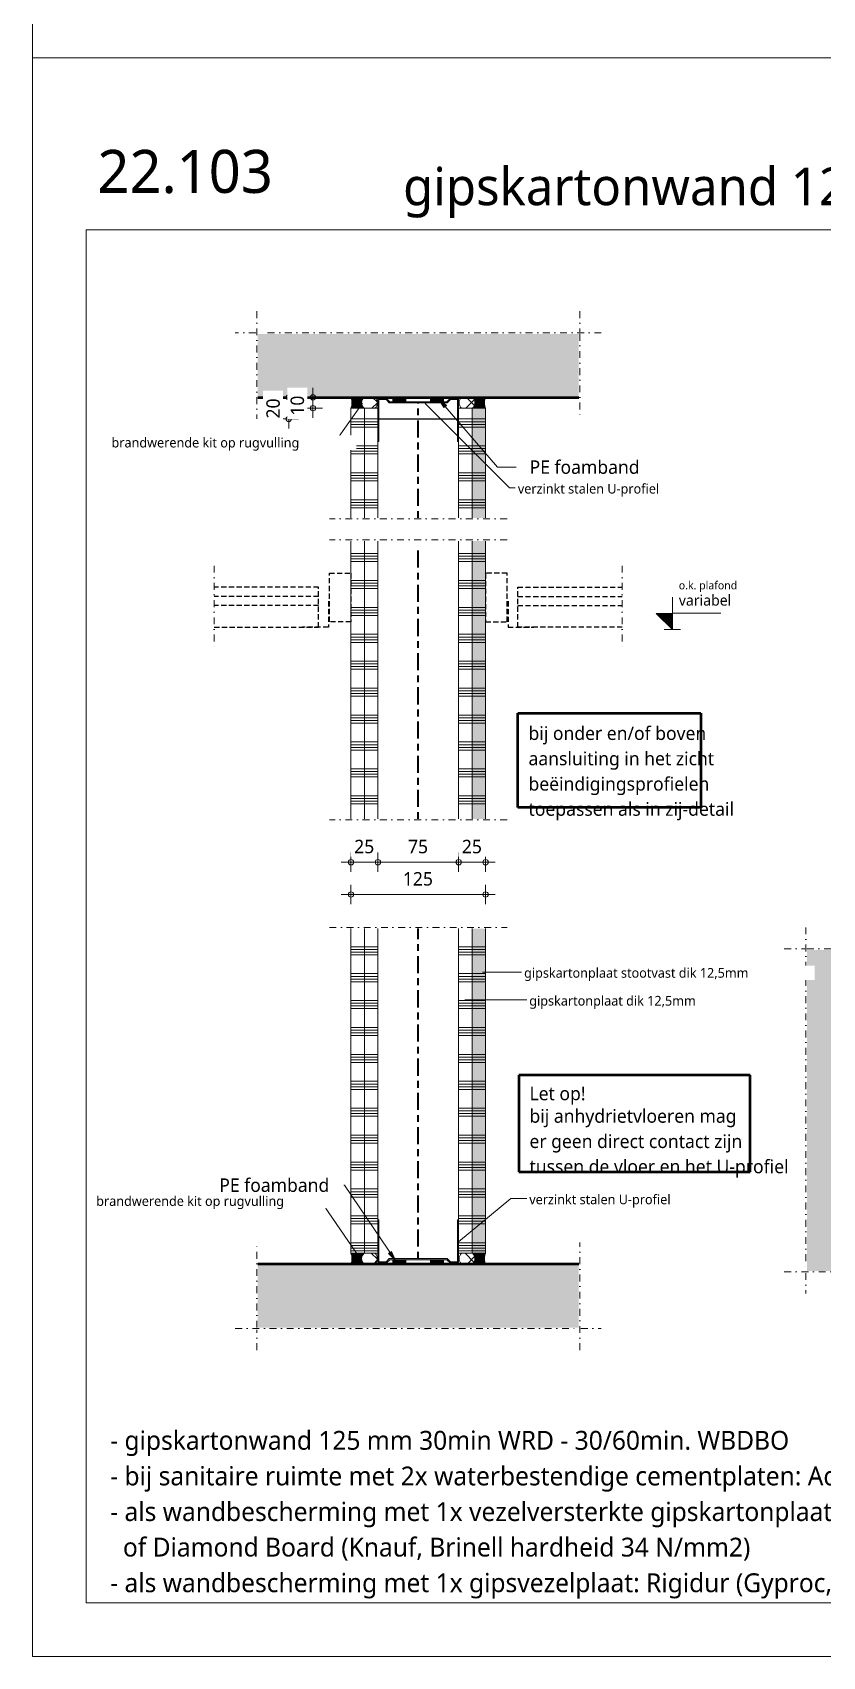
# Model space of a CAD drawing. Header units: millimetres. Extents: x -617 to 12931, y -7813 to -1363.
# Drawn here: x -589 to 144, y -4333 to -2825 of the extents above; entities that cross this region are included whole.
import ezdxf

# ---------------------------------------------------------------- set-up
doc = ezdxf.new("R2010")
doc.units = ezdxf.units.MM
for name, pattern in [('Center', [31.75, 6.35, -4.7625, 15.875, -4.7625]), ('Dash dot', [15.875, 6.35, -4.7625, 0, -4.7625]), ('Hidden', [7.14375, 4.7625, -2.38125])]:
    doc.linetypes.add(name, pattern=pattern)
for name, color, linetype, lineweight in [('A-ANNO-DIMS', 211, 'Continuous', 13), ('A-ANNO-DIMS-5', 211, 'Continuous', 13), ('A-ANNO-IDEN', 131, 'Continuous', 18), ('A-ANNO-NOTE', 131, 'Continuous', 18), ('A-DETL', 90, 'Continuous', 13), ('A-DETL-CNTR', 5, 'Center', 35), ('A-DETL-GENF', 92, 'Continuous', 18), ('A-DETL-HDLN', 90, 'Hidden', 25), ('A-DETL-MBND', 5, 'Continuous', 25), ('G-ANNO-TEXT', 231, 'Continuous', 13)]:
    doc.layers.add(name, color=color, linetype=linetype, lineweight=lineweight)
doc.styles.add('Segoe UI', font='segoeui.ttf', dxfattribs={"height": 7.5})
doc.styles.add('Segoe UI_1', font='segoeui.ttf', dxfattribs={"height": 10})
doc.styles.add('Segoe UI_2', font='segoeui.ttf', dxfattribs={"height": 9})
doc.styles.add('Segoe UI_3', font='segoeui.ttf', dxfattribs={"height": 12.5})
doc.styles.add('Segoe UI_4', font='segoeui.ttf', dxfattribs={"height": 17.5})
doc.styles.add('Segoe UI_5', font='segoeui.ttf', dxfattribs={"height": 40})
doc.styles.add('Segoe UI_6', font='segoeui.ttf', dxfattribs={"height": 35})
doc.dimstyles.new('2_5_mm', dxfattribs={"dimscale": 304.8, "dimtxt": 13.092049, "dimasz": 0.016404, "dimexe": 0.029528, "dimexo": 0.0625, "dimgap": 0.014764, "dimtad": 1, "dimdec": 0, "dimzin": 0, "dimdsep": 46, "dimtxsty": 'Segoe UI_3', "dimblk1": 'DOTBLANK', "dimblk2": 'DOTBLANK', "dimsah": 1, "dimcen": 0.09, "dimdle": 0.029528, "dimazin": 0, "dimtfac": 1, "dimtdec": 4, "dimtix": 1, "dimtmove": 0, "dimatfit": 3, "dimfxl": 0.029528, "dimfxlon": 1, "dimtvp": 1, "dimtfill": 1, "dimtolj": 1, "dimtzin": 0, "dimarcsym": 2})
doc.dimstyles.new('2_5_mm_1', dxfattribs={"dimscale": 304.8, "dimtxt": 13.092049, "dimasz": 0.016404, "dimexe": 0.029528, "dimexo": 0.0625, "dimgap": 0.014764, "dimtad": 1, "dimdec": 0, "dimzin": 0, "dimdsep": 46, "dimtxsty": 'Segoe UI_3', "dimblk1": 'DOTBLANK', "dimblk2": 'DOTBLANK', "dimsah": 1, "dimcen": 0.09, "dimdle": 0.029528, "dimazin": 0, "dimtfac": 1, "dimtdec": 4, "dimtix": 1, "dimtmove": 2, "dimatfit": 3, "dimfxl": 0.029528, "dimfxlon": 1, "dimtvp": 1, "dimtfill": 1, "dimtolj": 1, "dimtzin": 0, "dimarcsym": 2})

# ---------------------------------------------------------------- blocks, each defined once
blk = doc.blocks.new('40  gipsplaat - D12_5-2957467-22_1 Principedetails metalstud')
at = {"layer": 'A-DETL-GENF', "lineweight": 13}
h = blk.add_hatch(dxfattribs=at)
h.set_pattern_fill('FP_109', color=256, style=0, pattern_type=2)
h.set_pattern_definition([(270, (3968.564, -268.47), (25, 1e-15), []), (270, (3971.064, -268.47), (25, 1e-15), []), (270, (3973.564, -268.47), (25, 1e-15), []), (270, (3976.064, -268.47), (25, 1e-15), [])])
h.paths.add_polyline_path([(0, 12.5), (0, 0), (301.5, 0), (301.5, 12.5), (31, 12.5)])
at = {"layer": 'A-DETL-GENF'}
for p, q in [((301.5, 12.5), (0, 12.5)), ((0, 12.5), (0, 2.7)), ((0, 12.5), (0, 2.7)), ((0, 2.7), (0, 0)), ((0, 2.7), (0, 0)), ((0, 0), (31, 0)), ((31, 0), (301.5, 0)), ((31, 0), (301.5, 0))]:
    blk.add_line(p, q, dxfattribs=at)
blk = doc.blocks.new('40  gipsplaat - D12_5-V85-22_1 Principedetails metalstud')
at = {"layer": 'A-DETL-GENF', "lineweight": 13}
h = blk.add_hatch(dxfattribs=at)
h.set_pattern_fill('FP_110', color=256, style=0, pattern_type=2)
h.set_pattern_definition([(270, (3968.564, -280.97), (25, 1e-15), []), (270, (3971.064, -280.97), (25, 1e-15), []), (270, (3973.564, -280.97), (25, 1e-15), []), (270, (3976.064, -280.97), (25, 1e-15), [])])
h.paths.add_polyline_path([(0, 12.5), (0, 0), (301.5, 0), (301.5, 12.5), (257.4, 12.5)])
at = {"layer": 'A-DETL-GENF'}
for p, q in [((301.5, 12.5), (0, 12.5)), ((0, 12.5), (0, 0)), ((301.5, 12.5), (0, 12.5)), ((0, 0), (301.5, 0)), ((0, 0), (301.5, 0))]:
    blk.add_line(p, q, dxfattribs=at)
blk = doc.blocks.new('40  gipsplaat - D12_5-V86-22_1 Principedetails metalstud')
at = {"layer": 'A-DETL-GENF', "lineweight": 13}
h = blk.add_hatch(dxfattribs=at)
h.set_pattern_fill('FP_111', color=256, style=0, pattern_type=2)
h.set_pattern_definition([(270, (3968.564, -180.97), (25, 1e-15), []), (270, (3971.064, -180.97), (25, 1e-15), []), (270, (3973.564, -180.97), (25, 1e-15), []), (270, (3976.064, -180.97), (25, 1e-15), [])])
h.paths.add_polyline_path([(0, 0), (301.5, 0), (301.5, 12.5), (0, 12.5), (0, 9.8)])
at = {"layer": 'A-DETL-GENF'}
for p, q in [((31, 12.5), (0, 12.5)), ((0, 12.5), (0, 9.8)), ((0, 12.5), (0, 9.8)), ((0, 9.8), (0, 0)), ((0, 9.8), (0, 0)), ((0, 0), (301.5, 0)), ((301.5, 12.5), (31, 12.5)), ((301.5, 12.5), (31, 12.5))]:
    blk.add_line(p, q, dxfattribs=at)
blk = doc.blocks.new('40  gipsplaat - stootvast D12_5-2957468-22_1 Principedetails metalstud')
at = {"layer": 'A-DETL-GENF'}
blk.add_hatch(color=256, dxfattribs=at).paths.add_polyline_path([(0, 12.2), (0, 0), (301.5, 0), (301.5, 12.5), (0, 12.5)])
at = {"layer": 'A-DETL-GENF', "lineweight": 13}
h = blk.add_hatch(dxfattribs=at)
h.set_pattern_fill('FP_112', color=256, style=0, pattern_type=2)
h.set_pattern_definition([(270, (3968.564, -168.47), (25, 1e-15), []), (270, (3971.064, -168.47), (25, 1e-15), []), (270, (3973.564, -168.47), (25, 1e-15), []), (270, (3976.064, -168.47), (25, 1e-15), [])])
h.paths.add_polyline_path([(0, 12.2), (0, 0), (301.5, 0), (301.5, 12.5), (0, 12.5)])
at = {"layer": 'A-DETL-GENF'}
for p, q in [((301.5, 12.5), (0, 12.5)), ((0, 12.5), (0, 0)), ((301.5, 12.5), (0, 12.5)), ((0, 0), (301.5, 0)), ((0, 0), (301.5, 0))]:
    blk.add_line(p, q, dxfattribs=at)
blk = doc.blocks.new('22 metalstud profiel - 75 mm hor-2069737-22_1 Principedetails metalstud')
at = {"layer": 'A-DETL-GENF'}
for points in [[(-29.5, 0), (-36.5, 0), (-37.5, -1), (-37.5, -40), (-36.5, -40), (-36.5, -1), (-29.9, -1), (-26.9, -4), (26.9, -4), (29.9, -1), (36.5, -1), (36.5, -40), (37.5, -40), (37.5, -1), (36.5, 0), (29.5, 0), (26.5, -3), (-26.5, -3)], [(-23.5, 1), (-23.5, -3), (-11.5, -3), (-11.5, 1)], [(11.5, 1), (11.5, -3), (23.5, -3), (23.5, 1)]]:
    blk.add_hatch(color=256, dxfattribs=at).paths.add_polyline_path(points)
for p, q in [((-36.5, 0), (-37.5, -1)), ((-29.5, 0), (-36.5, 0)), ((-26.5, -3), (-29.5, 0)), ((-23.5, 1), (-23.5, -3)), ((-11.5, -3), (-11.5, 1)), ((11.5, 1), (11.5, -3)), ((23.5, -3), (23.5, 1)), ((29.5, 0), (26.5, -3)), ((36.5, 0), (29.5, 0)), ((37.5, -1), (36.5, 0)), ((-37.5, -1), (-37.5, -40)), ((-36.5, -40), (-36.5, -1)), ((-36.5, -1), (-29.9, -1)), ((-29.9, -1), (-26.9, -4)), ((-26.9, -4), (26.9, -4)), ((26.5, -3), (-26.5, -3)), ((26.9, -4), (29.9, -1)), ((29.9, -1), (36.5, -1)), ((36.5, -1), (36.5, -40)), ((37.5, -40), (37.5, -1)), ((-37.5, -40), (-36.5, -40)), ((36.5, -40), (37.5, -40)), ((37.5, -40), (36.5, -40))]:
    blk.add_line(p, q, dxfattribs=at)
blk = doc.blocks.new('40  gipsplaat - D12_5-V87-22_1 Principedetails metalstud')
at = {"layer": 'A-DETL-GENF', "lineweight": 13}
h = blk.add_hatch(dxfattribs=at)
h.set_pattern_fill('FP_113', color=256, style=0, pattern_type=2)
h.set_pattern_definition([(90, (-3183.73, 268.47), (-25, 1e-15), []), (90, (-3186.23, 268.47), (-25, 1e-15), []), (90, (-3188.73, 268.47), (-25, 1e-15), []), (90, (-3191.23, 268.47), (-25, 1e-15), [])])
h.paths.add_polyline_path([(381.5, 0), (123.4, 0), (123.4, -12.5), (381.5, -12.5)])
h.paths.add_polyline_path([(101.9, -12.5), (101.9, 0), (0, 0), (0, -12.5), (84, -12.5)])
at = {"layer": 'A-DETL-GENF'}
for p, q in [((31, 0), (0, 0)), ((0, 0), (0, -2.7)), ((0, 0), (0, -2.7)), ((101.9, 0), (31, 0)), ((101.9, 0), (31, 0)), ((381.5, 0), (123.4, 0)), ((381.5, 0), (123.4, 0)), ((0, -2.7), (0, -12.5)), ((0, -2.7), (0, -12.5)), ((0, -12.5), (101.9, -12.5)), ((123.4, -12.5), (381.5, -12.5))]:
    blk.add_line(p, q, dxfattribs=at)
blk = doc.blocks.new('40  gipsplaat - D12_5-V88-22_1 Principedetails metalstud')
at = {"layer": 'A-DETL-GENF', "lineweight": 13}
h = blk.add_hatch(dxfattribs=at)
h.set_pattern_fill('FP_114', color=256, style=0, pattern_type=2)
h.set_pattern_definition([(90, (-3183.73, 280.97), (-25, 1e-15), []), (90, (-3186.23, 280.97), (-25, 1e-15), []), (90, (-3188.73, 280.97), (-25, 1e-15), []), (90, (-3191.23, 280.97), (-25, 1e-15), [])])
h.paths.add_polyline_path([(381.5, -12.5), (381.5, 0), (123.4, 0), (123.4, -12.5)])
h.paths.add_polyline_path([(101.9, -12.5), (101.9, 0), (0, 0), (0, -12.5), (84, -12.5)])
at = {"layer": 'A-DETL-GENF'}
for p, q in [((101.9, 0), (0, 0)), ((0, 0), (0, -12.5)), ((101.9, 0), (0, 0)), ((381.5, 0), (123.4, 0)), ((381.5, 0), (123.4, 0)), ((0, -12.5), (101.9, -12.5)), ((0, -12.5), (101.9, -12.5)), ((123.4, -12.5), (381.5, -12.5)), ((123.4, -12.5), (381.5, -12.5))]:
    blk.add_line(p, q, dxfattribs=at)
blk = doc.blocks.new('40  gipsplaat - D12_5-V89-22_1 Principedetails metalstud')
at = {"layer": 'A-DETL-GENF', "lineweight": 13}
h = blk.add_hatch(dxfattribs=at)
h.set_pattern_fill('FP_115', color=256, style=0, pattern_type=2)
h.set_pattern_definition([(90, (-3183.73, 180.97), (-25, 1e-15), []), (90, (-3186.23, 180.97), (-25, 1e-15), []), (90, (-3188.73, 180.97), (-25, 1e-15), []), (90, (-3191.23, 180.97), (-25, 1e-15), [])])
h.paths.add_polyline_path([(381.5, 0), (123.4, 0), (123.4, -12.5), (381.5, -12.5)])
h.paths.add_polyline_path([(101.9, -12.5), (101.9, 0), (0, 0), (0, -12.5), (84, -12.5)])
at = {"layer": 'A-DETL-GENF'}
for p, q in [((101.9, 0), (0, 0)), ((0, 0), (0, -9.8)), ((0, 0), (0, -9.8)), ((381.5, 0), (123.4, 0)), ((0, -9.8), (0, -12.5)), ((0, -9.8), (0, -12.5)), ((0, -12.5), (31, -12.5)), ((31, -12.5), (101.9, -12.5)), ((31, -12.5), (101.9, -12.5)), ((123.4, -12.5), (381.5, -12.5)), ((123.4, -12.5), (381.5, -12.5))]:
    blk.add_line(p, q, dxfattribs=at)
blk = doc.blocks.new('40  gipsplaat - stootvast D12_5-V90-22_1 Principedetails metalstud')
at = {"layer": 'A-DETL-GENF'}
h = blk.add_hatch(color=256, dxfattribs=at)
h.paths.add_polyline_path([(381.5, 0), (123.4, 0), (123.4, -12.5), (381.5, -12.5)])
h.paths.add_polyline_path([(101.9, -12.5), (101.9, 0), (0, 0), (0, -12.5), (84, -12.5)])
at = {"layer": 'A-DETL-GENF', "lineweight": 13}
h = blk.add_hatch(dxfattribs=at)
h.set_pattern_fill('FP_116', color=256, style=0, pattern_type=2)
h.set_pattern_definition([(90, (-3183.73, 168.47), (-25, 1e-15), []), (90, (-3186.23, 168.47), (-25, 1e-15), []), (90, (-3188.73, 168.47), (-25, 1e-15), []), (90, (-3191.23, 168.47), (-25, 1e-15), [])])
h.paths.add_polyline_path([(381.5, -12.5), (381.5, 0), (123.4, 0), (123.4, -12.5)])
h.paths.add_polyline_path([(101.9, -12.5), (101.9, 0), (0, 0), (0, -12.5), (84, -12.5)])
at = {"layer": 'A-DETL-GENF'}
for p, q in [((101.9, 0), (0, 0)), ((0, 0), (0, -12.5)), ((101.9, 0), (0, 0)), ((381.5, 0), (123.4, 0)), ((381.5, 0), (123.4, 0)), ((0, -12.5), (101.9, -12.5)), ((0, -12.5), (101.9, -12.5)), ((123.4, -12.5), (381.5, -12.5)), ((123.4, -12.5), (381.5, -12.5))]:
    blk.add_line(p, q, dxfattribs=at)
blk = doc.blocks.new('00 afbreeklijn 1 s l - Type 1-V18-22_1 Principedetails metalstud')
at = {"layer": 'A-DETL-GENF', "linetype": 'Dash dot'}
blk.add_line((145, 0), (-20, 0), dxfattribs=at)
blk = doc.blocks.new('00 afbreeklijn 1 s l - Type 1-2338397-22_1 Principedetails metalstud')
at = {"layer": 'A-DETL-GENF', "linetype": 'Dash dot'}
blk.add_line((57, 0), (-20, 0), dxfattribs=at)
blk = doc.blocks.new('00 afbreeklijn 1 s l - Type 1-2338398-22_1 Principedetails metalstud')
at = {"layer": 'A-DETL-GENF', "linetype": 'Dash dot'}
blk.add_line((57, 0), (-20, 0), dxfattribs=at)
blk = doc.blocks.new('22 metalstud profiel - 75 mm hor-4394542-22_1 Principedetails metalstud')
at = {"layer": 'A-DETL-GENF'}
for points in [[(-36.5, 40), (-37.5, 40), (-37.5, 1), (-36.5, 0), (-29.5, 0), (-26.5, 3), (26.5, 3), (29.5, 0), (36.5, 0), (37.5, 1), (37.5, 40), (36.5, 40), (36.5, 1), (29.9, 1), (26.9, 4), (-26.9, 4), (-29.9, 1), (-36.5, 1)], [(-23.5, 3), (-23.5, -1), (-11.5, -1), (-11.5, 3)], [(23.5, 3), (11.5, 3), (11.5, -1), (23.5, -1)]]:
    blk.add_hatch(color=256, dxfattribs=at).paths.add_polyline_path(points)
for p, q in [((-36.5, 40), (-37.5, 40)), ((-37.5, 40), (-37.5, 1)), ((-36.5, 1), (-36.5, 40)), ((36.5, 40), (36.5, 1)), ((37.5, 40), (36.5, 40)), ((37.5, 40), (36.5, 40)), ((37.5, 1), (37.5, 40)), ((-37.5, 1), (-36.5, 0)), ((-29.9, 1), (-36.5, 1)), ((-26.9, 4), (-29.9, 1)), ((-29.5, 0), (-26.5, 3)), ((26.9, 4), (-26.9, 4)), ((-26.5, 3), (26.5, 3)), ((-23.5, 3), (-23.5, -1)), ((-11.5, -1), (-11.5, 3)), ((11.5, 3), (11.5, -1)), ((23.5, -1), (23.5, 3)), ((26.5, 3), (29.5, 0)), ((29.9, 1), (26.9, 4)), ((36.5, 1), (29.9, 1)), ((36.5, 0), (37.5, 1)), ((-36.5, 0), (-29.5, 0)), ((29.5, 0), (36.5, 0))]:
    blk.add_line(p, q, dxfattribs=at)
blk = doc.blocks.new('00 afbreeklijn 1 s l - Type 1-2338400-22_1 Principedetails metalstud')
at = {"layer": 'A-DETL-GENF', "linetype": 'Dash dot'}
for p, q in [((145, 0), (-20, 0)), ((145, -19.5), (-20, -19.5))]:
    blk.add_line(p, q, dxfattribs=at)
blk = doc.blocks.new('30 kitvoeg op rugvulling - holle kitvoeg 10mm br_w_-V508-22_1 Principedetails metalstud')
at = {"layer": 'A-DETL-GENF', "lineweight": 13}
blk.add_hatch(color=256, dxfattribs=at).paths.add_polyline_path([(10, 0), (6.7, -0.9), (3.3, -0.9), (0, 0), (0, -12.2), (1.2, -11.1), (2.6, -10.3), (4.2, -9.9), (5.8, -9.9), (7.4, -10.3), (8.8, -11.1), (10, -12.2), (10, -9.9)])
h = blk.add_hatch(dxfattribs=at)
h.set_pattern_fill('FP_623', color=256, style=0, pattern_type=2)
h.set_pattern_definition([(135, (-3958.564, 168.471), (-10.6066, -10.6066), []), (225, (-3958.564, 168.471), (10.6066, -10.6066), [])])
h.paths.add_polyline_path([(10, -12.2), (8.8, -11.1), (7.4, -10.3), (5.8, -9.9), (4.2, -9.9), (2.6, -10.3), (1.2, -11.1), (0, -12.2), (0, -22.3), (1.2, -23.4), (2.6, -24.1), (4.2, -24.5), (5.8, -24.5), (7.4, -24.1), (8.8, -23.4), (10, -22.3)])
at = {"layer": 'A-DETL-GENF'}
blk.add_line((0, 0), (0, -12.2), dxfattribs=at)
at = {"layer": 'A-DETL-GENF', "lineweight": 13}
blk.add_line((0, -12.2), (0, -22.3), dxfattribs=at)
for centre, start, end in [((5, -16.6), 41.4096, 138.5904), ((5, -17.9), 221.4096, 318.5904)]:
    blk.add_arc(centre, 6.67, start, end, dxfattribs=at)
at = {"layer": 'A-DETL-GENF'}
blk.add_open_spline([(10, 0), (8.9, -0.4), (6.7, -1), (3.3, -1), (1.1, -0.4), (0, 0)], degree=3, dxfattribs=at)
blk = doc.blocks.new('30 kitvoeg op rugvulling - holle kitvoeg 10mm br_w_-V509-22_1 Principedetails metalstud')
at = {"layer": 'A-DETL-GENF', "lineweight": 13}
h = blk.add_hatch(dxfattribs=at)
h.set_pattern_fill('FP_624', color=256, style=0, pattern_type=2)
h.set_pattern_definition([(135, (-3958.564, 293.471), (-10.6066, -10.6066), []), (225, (-3958.564, 293.471), (10.6066, -10.6066), [])])
h.paths.add_polyline_path([(10, 22.3), (8.8, 23.4), (7.4, 24.1), (5.8, 24.5), (4.2, 24.5), (2.6, 24.1), (1.2, 23.4), (0, 22.3), (0, 12.2), (1.2, 11.1), (2.6, 10.3), (4.2, 9.9), (5.8, 9.9), (7.4, 10.3), (8.8, 11.1), (10, 12.2)])
blk.add_hatch(color=256, dxfattribs=at).paths.add_polyline_path([(10, 9.9), (10, 12.2), (8.8, 11.1), (7.4, 10.3), (5.8, 9.9), (4.2, 9.9), (2.6, 10.3), (1.2, 11.1), (0, 12.2), (0, 0), (3.3, 0.9), (6.7, 0.9), (10, 0)])
blk.add_line((0, 22.3), (0, 12.2), dxfattribs=at)
at = {"layer": 'A-DETL-GENF'}
blk.add_line((0, 12.2), (0, 0), dxfattribs=at)
at = {"layer": 'A-DETL-GENF', "lineweight": 13}
for centre, start, end in [((5, 17.9), 41.4096, 138.5904), ((5, 16.6), 221.4096, 318.5904)]:
    blk.add_arc(centre, 6.67, start, end, dxfattribs=at)
at = {"layer": 'A-DETL-GENF'}
blk.add_open_spline([(0, 0), (1.1, 0.4), (3.3, 1), (6.7, 1), (8.9, 0.4), (10, 0)], degree=3, dxfattribs=at)
blk = doc.blocks.new('30 kitvoeg op rugvulling - holle kitvoeg 10mm br_w_-V510-22_1 Principedetails metalstud')
at = {"layer": 'A-DETL-GENF', "lineweight": 13}
blk.add_hatch(color=256, dxfattribs=at).paths.add_polyline_path([(10, 0), (6.7, -0.9), (3.3, -0.9), (0, 0), (0, -12.2), (1.2, -11.1), (2.6, -10.3), (4.2, -9.9), (5.8, -9.9), (7.4, -10.3), (8.8, -11.1), (10, -12.2), (10, -9.9)])
h = blk.add_hatch(dxfattribs=at)
h.set_pattern_fill('FP_625', color=256, style=0, pattern_type=2)
h.set_pattern_definition([(135, (-3163.73, 168.471), (-10.6066, -10.6066), []), (225, (-3163.73, 168.471), (10.6066, -10.6066), [])])
h.paths.add_polyline_path([(10, -12.2), (8.8, -11.1), (7.4, -10.3), (5.8, -9.9), (4.2, -9.9), (2.6, -10.3), (1.2, -11.1), (0, -12.2), (0, -22.3), (1.2, -23.4), (2.6, -24.1), (4.2, -24.5), (5.8, -24.5), (7.4, -24.1), (8.8, -23.4), (10, -22.3)])
at = {"layer": 'A-DETL-GENF'}
blk.add_line((10, -12.2), (10, 0), dxfattribs=at)
at = {"layer": 'A-DETL-GENF', "lineweight": 13}
blk.add_line((10, -22.3), (10, -12.2), dxfattribs=at)
for centre, start, end in [((5, -16.6), 41.4096, 138.5904), ((5, -17.9), 221.4096, 318.5904)]:
    blk.add_arc(centre, 6.67, start, end, dxfattribs=at)
at = {"layer": 'A-DETL-GENF'}
blk.add_open_spline([(10, 0), (8.9, -0.4), (6.7, -1), (3.3, -1), (1.1, -0.4), (0, 0)], degree=3, dxfattribs=at)
blk = doc.blocks.new('30 kitvoeg op rugvulling - holle kitvoeg 10mm br_w_-V511-22_1 Principedetails metalstud')
at = {"layer": 'A-DETL-GENF', "lineweight": 13}
h = blk.add_hatch(dxfattribs=at)
h.set_pattern_fill('FP_626', color=256, style=0, pattern_type=2)
h.set_pattern_definition([(135, (-3163.73, 293.471), (-10.6066, -10.6066), []), (225, (-3163.73, 293.471), (10.6066, -10.6066), [])])
h.paths.add_polyline_path([(10, 22.3), (8.8, 23.4), (7.4, 24.1), (5.8, 24.5), (4.2, 24.5), (2.6, 24.1), (1.2, 23.4), (0, 22.3), (0, 12.2), (1.2, 11.1), (2.6, 10.3), (4.2, 9.9), (5.8, 9.9), (7.4, 10.3), (8.8, 11.1), (10, 12.2)])
blk.add_hatch(color=256, dxfattribs=at).paths.add_polyline_path([(10, 9.9), (10, 12.2), (8.8, 11.1), (7.4, 10.3), (5.8, 9.9), (4.2, 9.9), (2.6, 10.3), (1.2, 11.1), (0, 12.2), (0, 0), (3.3, 0.9), (6.7, 0.9), (10, 0)])
blk.add_line((10, 12.2), (10, 22.3), dxfattribs=at)
at = {"layer": 'A-DETL-GENF'}
blk.add_line((10, 0), (10, 12.2), dxfattribs=at)
at = {"layer": 'A-DETL-GENF', "lineweight": 13}
for centre, start, end in [((5, 17.9), 41.4096, 138.5904), ((5, 16.6), 221.4096, 318.5904)]:
    blk.add_arc(centre, 6.67, start, end, dxfattribs=at)
at = {"layer": 'A-DETL-GENF'}
blk.add_open_spline([(0, 0), (1.1, 0.4), (3.3, 1), (6.7, 1), (8.9, 0.4), (10, 0)], degree=3, dxfattribs=at)
blk = doc.blocks.new('23 vloerweergave - 23 DI vloerweergave s e-2127734-22_1 Principedetails metalstud')
at = {"layer": 'A-DETL-GENF', "linetype": 'Dash dot'}
blk.add_hatch(color=256, dxfattribs=at).paths.add_polyline_path([(149, 0), (149, 59), (-149, 59), (-149, 0)])
for p, q in [((-150, 80), (-150, -20)), ((150, 80), (150, 61)), ((-151, 60), (-170, 60)), ((170, 60), (-149, 60)), ((150, 59), (150, -20))]:
    blk.add_line(p, q, dxfattribs=at)
at = {"layer": 'A-DETL-GENF', "lineweight": 50}
blk.add_line((-149, 0), (149, 0), dxfattribs=at)
blk = doc.blocks.new('DIMBLOCK37-22_1 Principedetails metalstud')
at = {"layer": 'A-ANNO-DIMS-5'}
for p, q in [((-293.5, -3625.4), (-293.5, -3616.4)), ((-168.5, -3625.4), (-168.5, -3616.4)), ((-302.5, -3625.4), (-159.5, -3625.4)), ((-293.5, -3625.4), (-293.5, -3634.4)), ((-168.5, -3625.4), (-168.5, -3634.4))]:
    blk.add_line(p, q, dxfattribs=at)
for centre in [(-293.5, -3625.4), (-168.5, -3625.4)]:
    blk.add_circle(centre, 2.5, dxfattribs=at)
at = {"layer": 'A-ANNO-DIMS-5', "color": 0, "insert": (-245.3, -3604.6), "char_height": 12.5, "width": 34.277, "attachment_point": 1, "line_spacing_factor": 1.142579, "style": 'Segoe UI_3', "bg_fill": 3, "box_fill_scale": 1.25, "bg_fill_color": 9, "bg_fill_true_color": 13158600, "bg_fill_transparency": 0}
blk.add_mtext('125', dxfattribs=at)
blk = doc.blocks.new('_DotBlank')
at = {"color": 0, "linetype": 'ByBlock', "lineweight": -2}
blk.add_line((-0.5, 0), (-1, 0), dxfattribs=at)
blk.add_circle((0, 0), 0.5, dxfattribs=at)
blk = doc.blocks.new('DIMBLOCK38-22_1 Principedetails metalstud')
at = {"layer": 'A-ANNO-DIMS-5'}
for p, q in [((-293.5, -3595.4), (-293.5, -3586.4)), ((-268.5, -3595.4), (-268.5, -3586.4)), ((-302.5, -3595.4), (-268.5, -3595.4)), ((-293.5, -3595.4), (-293.5, -3604.4)), ((-268.5, -3595.4), (-268.5, -3604.4))]:
    blk.add_line(p, q, dxfattribs=at)
for centre in [(-293.5, -3595.4), (-268.5, -3595.4)]:
    blk.add_circle(centre, 2.5, dxfattribs=at)
at = {"layer": 'A-ANNO-DIMS-5', "color": 0, "insert": (-290.5, -3574.6), "char_height": 12.5, "width": 22.852, "attachment_point": 1, "line_spacing_factor": 1.142579, "style": 'Segoe UI_3', "bg_fill": 3, "box_fill_scale": 1.25, "bg_fill_color": 9, "bg_fill_true_color": 13158600, "bg_fill_transparency": 0}
blk.add_mtext('25', dxfattribs=at)
blk = doc.blocks.new('DIMBLOCK39-22_1 Principedetails metalstud')
at = {"layer": 'A-ANNO-DIMS-5'}
for p, q in [((-268.5, -3595.4), (-268.5, -3586.4)), ((-193.5, -3595.4), (-193.5, -3586.4)), ((-268.5, -3595.4), (-193.5, -3595.4)), ((-268.5, -3595.4), (-268.5, -3604.4)), ((-193.5, -3595.4), (-193.5, -3604.4))]:
    blk.add_line(p, q, dxfattribs=at)
for centre in [(-268.5, -3595.4), (-193.5, -3595.4)]:
    blk.add_circle(centre, 2.5, dxfattribs=at)
at = {"layer": 'A-ANNO-DIMS-5', "color": 0, "insert": (-240.5, -3574.6), "char_height": 12.5, "width": 22.852, "attachment_point": 1, "line_spacing_factor": 1.142579, "style": 'Segoe UI_3', "bg_fill": 3, "box_fill_scale": 1.25, "bg_fill_color": 9, "bg_fill_true_color": 13158600, "bg_fill_transparency": 0}
blk.add_mtext('75', dxfattribs=at)
blk = doc.blocks.new('DIMBLOCK40-22_1 Principedetails metalstud')
at = {"layer": 'A-ANNO-DIMS-5'}
for p, q in [((-193.5, -3595.4), (-193.5, -3586.4)), ((-168.5, -3595.4), (-168.5, -3586.4)), ((-193.5, -3595.4), (-159.5, -3595.4)), ((-193.5, -3595.4), (-193.5, -3604.4)), ((-168.5, -3595.4), (-168.5, -3604.4))]:
    blk.add_line(p, q, dxfattribs=at)
for centre in [(-193.5, -3595.4), (-168.5, -3595.4)]:
    blk.add_circle(centre, 2.5, dxfattribs=at)
at = {"layer": 'A-ANNO-DIMS-5', "color": 0, "insert": (-190.5, -3574.6), "char_height": 12.5, "width": 22.852, "attachment_point": 1, "line_spacing_factor": 1.142579, "style": 'Segoe UI_3', "bg_fill": 3, "box_fill_scale": 1.25, "bg_fill_color": 9, "bg_fill_true_color": 13158600, "bg_fill_transparency": 0}
blk.add_mtext('25', dxfattribs=at)
blk = doc.blocks.new('DIMBLOCK53-22_1 Principedetails metalstud')
at = {"layer": 'A-ANNO-DIMS-5'}
for p, q in [((-351.3, -3163.7), (-360.3, -3163.7)), ((-351.3, -3192.7), (-351.3, -3154.7)), ((-351.3, -3163.7), (-342.3, -3163.7)), ((-351.3, -3183.7), (-360.3, -3183.7)), ((-351.3, -3183.7), (-342.3, -3183.7))]:
    blk.add_line(p, q, dxfattribs=at)
for centre in [(-351.3, -3163.7), (-351.3, -3183.7)]:
    blk.add_circle(centre, 2.5, dxfattribs=at)
at = {"layer": 'A-ANNO-DIMS-5', "color": 0, "insert": (-372.1, -3183.3), "char_height": 12.5, "width": 22.852, "attachment_point": 1, "rotation": 90, "line_spacing_factor": 1.142579, "style": 'Segoe UI_3', "bg_fill": 3, "box_fill_scale": 1.25, "bg_fill_color": 9, "bg_fill_true_color": 13158600, "bg_fill_transparency": 0}
blk.add_mtext('20', dxfattribs=at)
blk = doc.blocks.new('DIMBLOCK54-22_1 Principedetails metalstud')
at = {"layer": 'A-ANNO-DIMS-5'}
for p, q in [((-328.8, -3163.7), (-337.8, -3163.7)), ((-328.8, -3154.7), (-328.8, -3182.7)), ((-328.8, -3163.7), (-319.8, -3163.7)), ((-328.8, -3173.7), (-337.8, -3173.7)), ((-328.8, -3173.7), (-319.8, -3173.7))]:
    blk.add_line(p, q, dxfattribs=at)
for centre in [(-328.8, -3163.7), (-328.8, -3173.7)]:
    blk.add_circle(centre, 2.5, dxfattribs=at)
at = {"layer": 'A-ANNO-DIMS-5', "color": 0, "insert": (-349.6, -3180.7), "char_height": 12.5, "width": 22.852, "attachment_point": 1, "rotation": 90, "line_spacing_factor": 1.142579, "style": 'Segoe UI_3', "bg_fill": 3, "box_fill_scale": 1.25, "bg_fill_color": 9, "bg_fill_true_color": 13158600, "bg_fill_transparency": 0}
blk.add_mtext('10', dxfattribs=at)

msp = doc.modelspace()

# ---------------------------------------------------------------- hatches: boundary and pattern name
at = {"layer": 'A-ANNO-NOTE'}
msp.add_hatch(color=256, dxfattribs=at).paths.add_polyline_path([(5, -3379.3), (5, -3364.3), (-10, -3364.3)])
at = {"layer": 'G-ANNO-TEXT'}
for points in [[(-212, -3165.4), (-207.3, -3173.2), (-204.9, -3171.2)], [(-252.2, -3965.4), (-255.9, -3957), (-258.5, -3958.8)]]:
    msp.add_hatch(color=7, dxfattribs=at).paths.add_polyline_path(points)

# ---------------------------------------------------------------- linework, layer by layer
at = {"layer": 'A-ANNO-IDEN'}
for p, q in [((-282.8, -3169.1), (-308.3, -3204.9)), ((-224.6, -3169.3), (-146.4, -3247.7)), ((-308.3, -3204.9), (-329.7, -3204.9)), ((-146.4, -3247.7), (-138.5, -3247.7)), ((-171.2, -3697.4), (-132.7, -3697.4)), ((-187.8, -3723.3), (-127.9, -3723.3)), ((-322.2, -3909.3), (-343.9, -3909.3)), ((-284.9, -3963.5), (-322.2, -3909.3)), ((-193.5, -3948.1), (-145.1, -3907.8)), ((-145.1, -3907.8), (-127.9, -3907.8))]:
    msp.add_line(p, q, dxfattribs=at)
at = {"layer": 'A-ANNO-NOTE'}
msp.add_line((-2.5, -3379.3), (12.5, -3379.3), dxfattribs=at)
at = {"layer": 'A-DETL', "lineweight": 18}
for p, q in [((-589.3, -2848.2), (-589.3, -1363.2)), ((-589.3, -2848.2), (3610.7, -2848.2)), ((-589.3, -4333.2), (-589.3, -2848.2)), ((-539.3, -4283.2), (-539.3, -3008.2)), ((-539.3, -3008.2), (1460.7, -3008.2)), ((-539.3, -4283.2), (1460.7, -4283.2)), ((-589.3, -4333.2), (3610.7, -4333.2))]:
    msp.add_line(p, q, dxfattribs=at)
at = {"layer": 'A-DETL', "lineweight": 50}
for p, q in [((-138.5, -3457.1), (31.5, -3457.1)), ((-138.5, -3544.6), (-138.5, -3457.1)), ((31.5, -3457.1), (31.5, -3544.6)), ((31.5, -3544.6), (-138.5, -3544.6)), ((-137.6, -3793.1), (-137.6, -3883.1)), ((77.4, -3793.1), (-137.6, -3793.1)), ((77.4, -3883.1), (77.4, -3793.1)), ((-137.6, -3883.1), (77.4, -3883.1))]:
    msp.add_line(p, q, dxfattribs=at)
at = {"layer": 'A-DETL-CNTR'}
for p, q in [((-231, -3275.6), (-231, -3168.7)), ((-231, -3555.2), (-231, -3301.3)), ((-231, -3963.6), (-231, -3657.1))]:
    msp.add_line(p, q, dxfattribs=at)
at = {"layer": 'A-DETL-HDLN'}
for p, q in [((-313.5, -3327.1), (-293.5, -3327.1)), ((-313.5, -3372.1), (-313.5, -3327.1)), ((-293.5, -3327.1), (-293.5, -3372.1)), ((-148.5, -3327.1), (-168.5, -3327.1)), ((-168.5, -3327.1), (-168.5, -3372.1)), ((-148.5, -3372.1), (-148.5, -3327.1)), ((-323.5, -3340.1), (-420.5, -3340.1)), ((-323.5, -3377.1), (-323.5, -3340.1)), ((-138.5, -3377.1), (-138.5, -3340.1)), ((-138.5, -3340.1), (-41.5, -3340.1)), ((-323.5, -3348.6), (-420.5, -3348.6)), ((-323.5, -3357.1), (-420.5, -3357.1)), ((-314.5, -3353.1), (-314.5, -3377.1)), ((-147.5, -3353.1), (-147.5, -3377.1)), ((-138.5, -3348.6), (-41.5, -3348.6)), ((-138.5, -3357.1), (-41.5, -3357.1)), ((-420.5, -3377.1), (-323.5, -3377.1)), ((-314.5, -3377.1), (-338.5, -3377.1)), ((-293.5, -3372.1), (-313.5, -3372.1)), ((-168.5, -3372.1), (-148.5, -3372.1)), ((-147.5, -3377.1), (-123.5, -3377.1)), ((-41.5, -3377.1), (-138.5, -3377.1))]:
    msp.add_line(p, q, dxfattribs=at)
at = {"layer": 'A-DETL-MBND'}
msp.add_line((-267.5, -3183.7), (-194.5, -3183.7), dxfattribs=at)
at = {"layer": 'G-ANNO-TEXT', "color": 250}
for p, q in [((-212, -3165.4), (-207.3, -3173.2)), ((-204.9, -3171.2), (-212, -3165.4)), ((-212, -3165.4), (-157.3, -3228.4)), ((-207.3, -3173.2), (-204.9, -3171.2)), ((-157.3, -3228.4), (-140.1, -3228.4)), ((-299.8, -3895.4), (-300.1, -3895.4)), ((-299.4, -3895.4), (-299.8, -3895.4)), ((-252.2, -3965.4), (-299.4, -3895.4)), ((-255.9, -3957), (-258.5, -3958.8)), ((-258.5, -3958.8), (-252.2, -3965.4)), ((-252.2, -3965.4), (-255.9, -3957))]:
    msp.add_line(p, q, dxfattribs=at)

# ---------------------------------------------------------------- block references
at = {"layer": 'A-DETL-GENF', "linetype": 'Dash dot'}
for name, p in [('23 vloerweergave - 23 DI vloerweergave s e-2127734-22_1 Principedetails metalstud', (-231, -3163.7)), ('00 afbreeklijn 1 s l - Type 1-2338400-22_1 Principedetails metalstud', (-293.5, -3276.6)), ('00 afbreeklijn 1 s l - Type 1-V18-22_1 Principedetails metalstud', (-293.5, -3556.2))]:
    msp.add_blockref(name, p, dxfattribs=at)
at = {"layer": 'A-DETL-GENF', "lineweight": 13}
for name, p, rotation in [('30 kitvoeg op rugvulling - holle kitvoeg 10mm br_w_-V511-22_1 Principedetails metalstud', (-293.5, -3163.7), 270.0000000000001), ('30 kitvoeg op rugvulling - holle kitvoeg 10mm br_w_-V510-22_1 Principedetails metalstud', (-168.5, -3163.7), 269.9999999999999), ('30 kitvoeg op rugvulling - holle kitvoeg 10mm br_w_-V509-22_1 Principedetails metalstud', (-293.5, -3958.6), 270.0000000000001), ('30 kitvoeg op rugvulling - holle kitvoeg 10mm br_w_-V508-22_1 Principedetails metalstud', (-168.5, -3958.6), 269.9999999999999)]:
    msp.add_blockref(name, p, dxfattribs=dict(at, rotation=rotation))
at = {"layer": 'A-DETL-GENF'}
for name, p, rotation in [('22 metalstud profiel - 75 mm hor-4394542-22_1 Principedetails metalstud', (-231, -3164.7), 180), ('40  gipsplaat - D12_5-V88-22_1 Principedetails metalstud', (-281, -3173.7), 269.9999999999989), ('40  gipsplaat - D12_5-V87-22_1 Principedetails metalstud', (-268.5, -3173.7), 269.9999999999987), ('40  gipsplaat - D12_5-V89-22_1 Principedetails metalstud', (-181, -3173.7), 269.9999999999998), ('40  gipsplaat - stootvast D12_5-V90-22_1 Principedetails metalstud', (-168.5, -3173.7), 269.9999999999998), ('40  gipsplaat - D12_5-V85-22_1 Principedetails metalstud', (-281, -3958.6), 90.00000000000115), ('40  gipsplaat - D12_5-2957467-22_1 Principedetails metalstud', (-268.5, -3958.6), 90.00000000000134), ('40  gipsplaat - D12_5-V86-22_1 Principedetails metalstud', (-181, -3958.6), 90.00000000000018), ('40  gipsplaat - stootvast D12_5-2957468-22_1 Principedetails metalstud', (-168.5, -3958.6), 90.00000000000018), ('22 metalstud profiel - 75 mm hor-2069737-22_1 Principedetails metalstud', (-231, -3967.6), 180)]:
    msp.add_blockref(name, p, dxfattribs=dict(at, rotation=rotation))
at = {"layer": 'A-DETL-GENF', "linetype": 'Dash dot'}
for name, p, rotation in [('00 afbreeklijn 1 s l - Type 1-2338397-22_1 Principedetails metalstud', (-420.5, -3377.1), 89.99999999999991), ('00 afbreeklijn 1 s l - Type 1-2338398-22_1 Principedetails metalstud', (-41.5, -3377.1), 90.00000000000011), ('00 afbreeklijn 1 s l - Type 1-V18-22_1 Principedetails metalstud', (-168.5, -3656.1), 180), ('23 vloerweergave - 23 DI vloerweergave s e-2127734-22_1 Principedetails metalstud', (189, -3826), 89.99999999999991), ('23 vloerweergave - 23 DI vloerweergave s e-2127734-22_1 Principedetails metalstud', (-231, -3968.6), 180)]:
    msp.add_blockref(name, p, dxfattribs=dict(at, rotation=rotation))

# ---------------------------------------------------------------- texts
at = {"layer": 'A-ANNO-NOTE', "lineweight": 13, "insert": (11, -3334.5), "char_height": 7.5, "width": 66.941, "attachment_point": 1, "style": 'Segoe UI', "bg_fill": 3, "box_fill_scale": 1.25, "bg_fill_color": 9, "bg_fill_true_color": 13158600, "bg_fill_transparency": 0}
msp.add_mtext('o.k. plafond', dxfattribs=at)
at = {"layer": 'G-ANNO-TEXT', "color": 7, "attachment_point": 1}
for s, insert, char_height, width, style in [('22.103', (-529, -2933.8), 40, 201.624, 'Segoe UI_5'), ('gipskartonwand 125mm 30/60min WBDBO', (-245.1, -2950.2), 35, 1158.038, 'Segoe UI_6'), ('PE foamband', (-127.6, -3222.2), 12.5, 125.063, 'Segoe UI_3'), ('bij onder en/of boven', (-128.6, -3469.4), 12.5, 205.232, 'Segoe UI_3'), ('aansluiting in het zicht', (-128.6, -3492.9), 12.5, 211.245, 'Segoe UI_3'), ('beëindigingsprofielen', (-128.6, -3516.4), 12.5, 204.43, 'Segoe UI_3'), ('toepassen als in zij-detail', (-128.6, -3539.8), 12.5, 235.696, 'Segoe UI_3'), ('Let op!', (-127.7, -3804), 12.5, 65.338, 'Segoe UI_3'), ('bij anhydrietvloeren mag', (-127.7, -3824.9), 12.5, 234.494, 'Segoe UI_3'), ('er geen direct contact zijn', (-127.7, -3848.4), 12.5, 243.312, 'Segoe UI_3'), ('tussen de vloer en het U-profiel', (-127.7, -3871.8), 12.5, 297.025, 'Segoe UI_3'), ('PE foamband', (-415.8, -3889.1), 12.5, 125.063, 'Segoe UI_3'), ('- gipskartonwand 125 mm 30min WRD - 30/60min. WBDBO  ', (-517.1, -4123.6), 17.5, 808.502, 'Segoe UI_4'), ('- bij sanitaire ruimte met 2x waterbestendige cementplaten: Aquaroc (Gyproc) of Aquapanel (Knauf)', (-517.1, -4156.7), 17.5, 1316.772, 'Segoe UI_4'), ('- als wandbescherming met 1x vezelversterkte gipskartonplaat: Duragyp (Gyproc, Brinell hardheid 27 N/mm2 )', (-517.1, -4189.8), 17.5, 1455.063, 'Segoe UI_4'), ('  of Diamond Board (Knauf, Brinell hardheid 34 N/mm2)', (-517.1, -4222.8), 17.5, 736.751, 'Segoe UI_4'), ('- als wandbescherming met 1x gipsvezelplaat: Rigidur (Gyproc, Brinell hardheid 35 N/mm2) Let op! zaagwerk.', (-517.1, -4255.9), 17.5, 1444.24, 'Segoe UI_4')]:
    msp.add_mtext(s, dxfattribs=dict(at, insert=insert, char_height=char_height, width=width, style=style))

# ---------------------------------------------------------------- dimensions: what is measured, and where the dimension line sits
at = {"layer": 'A-ANNO-DIMS'}
dim = msp.add_linear_dim(base=(-168.5, -3625.4), p1=(-293.5, -3616.4), p2=(-168.5, -3616.4), dimstyle='2_5_mm', override={"dimpost": '<>', "dimfxl": 125}, dxfattribs=at)
dim.commit()
dim.dimension.update_dxf_attribs({"geometry": 'DIMBLOCK37-22_1 Principedetails metalstud', "text_midpoint": (-231, -3614.4)})

# ---------------------------------------------------------------- next in the draw order: texts
at = {"layer": 'A-ANNO-IDEN', "lineweight": 13, "char_height": 9, "attachment_point": 1, "style": 'Segoe UI_2', "bg_fill": 3, "box_fill_scale": 1.25, "bg_fill_color": 9, "bg_fill_true_color": 13158600, "bg_fill_transparency": 0}
for s, insert, width in [('brandwerende kit op rugvulling', (-515.9, -3201.2), 225.274), ('verzinkt stalen U-profiel', (-138.5, -3244), 169.958), ('gipskartonplaat stootvast dik 12,5mm', (-132.7, -3693.7), 267.764), ('gipskartonplaat dik 12,5mm', (-127.9, -3719.6), 198.818), ('brandwerende kit op rugvulling', (-530.1, -3905.6), 225.274), ('verzinkt stalen U-profiel', (-127.9, -3904.1), 169.958)]:
    msp.add_mtext(s, dxfattribs=dict(at, insert=insert, width=width))
at = {"layer": 'A-ANNO-NOTE', "lineweight": 13, "insert": (11, -3347.1), "char_height": 10, "width": 58.924, "attachment_point": 1, "style": 'Segoe UI_1', "bg_fill": 3, "box_fill_scale": 1.25, "bg_fill_color": 9, "bg_fill_true_color": 13158600, "bg_fill_transparency": 0}
msp.add_mtext('variabel', dxfattribs=at)

# ---------------------------------------------------------------- next in the draw order: dimensions: what is measured, and where the dimension line sits
at = {"layer": 'A-ANNO-DIMS'}
dim = msp.add_linear_dim(base=(-268.5, -3595.4), p1=(-293.5, -3586.4), p2=(-268.5, -3586.4), dimstyle='2_5_mm', override={"dimpost": '<>', "dimfxl": 25}, dxfattribs=at)
dim.commit()
dim.dimension.update_dxf_attribs({"geometry": 'DIMBLOCK38-22_1 Principedetails metalstud', "text_midpoint": (-281, -3584.5)})

# ---------------------------------------------------------------- next in the draw order: linework, layer by layer
at = {"layer": 'A-ANNO-NOTE'}
for p, q in [((5, -3364.3), (5, -3349.1)), ((-10, -3364.3), (5, -3379.3)), ((5, -3364.3), (-10, -3364.3)), ((5, -3364.2), (50, -3364.2)), ((5, -3379.3), (5, -3364.3))]:
    msp.add_line(p, q, dxfattribs=at)

# ---------------------------------------------------------------- next in the draw order: dimensions: what is measured, and where the dimension line sits
at = {"layer": 'A-ANNO-DIMS'}
dim = msp.add_linear_dim(base=(-351.3, -3163.7), p1=(-342.3, -3183.7), p2=(-360.3, -3163.7), angle=90, dimstyle='2_5_mm', override={"dimpost": '<>', "dimfxl": 26.907248}, dxfattribs=at)
dim.commit()
dim.dimension.update_dxf_attribs({"geometry": 'DIMBLOCK53-22_1 Principedetails metalstud', "text_midpoint": (-362.3, -3173.7)})
dim = msp.add_linear_dim(base=(-193.5, -3595.4), p1=(-268.5, -3586.4), p2=(-193.5, -3586.4), dimstyle='2_5_mm', override={"dimpost": '<>', "dimfxl": 75}, dxfattribs=at)
dim.commit()
dim.dimension.update_dxf_attribs({"geometry": 'DIMBLOCK39-22_1 Principedetails metalstud', "text_midpoint": (-231, -3584.6)})

# ---------------------------------------------------------------- next in the draw order: dimensions: what is measured, and where the dimension line sits
dim = msp.add_linear_dim(base=(-328.8, -3173.7), p1=(-319.8, -3163.7), p2=(-319.8, -3173.7), angle=90, dimstyle='2_5_mm_1', override={"dimpost": '<>', "dimfxl": 10}, dxfattribs=at)
dim.commit()
dim.dimension.update_dxf_attribs({"geometry": 'DIMBLOCK54-22_1 Principedetails metalstud', "text_midpoint": (-341.3, -3169.3), "dimtype": 160, "text_rotation": 90})
dim = msp.add_linear_dim(base=(-168.5, -3595.4), p1=(-193.5, -3586.4), p2=(-168.5, -3586.4), dimstyle='2_5_mm', override={"dimpost": '<>', "dimfxl": 25}, dxfattribs=at)
dim.commit()
dim.dimension.update_dxf_attribs({"geometry": 'DIMBLOCK40-22_1 Principedetails metalstud', "text_midpoint": (-181, -3584.5)})

doc.saveas('drawing.dxf')
